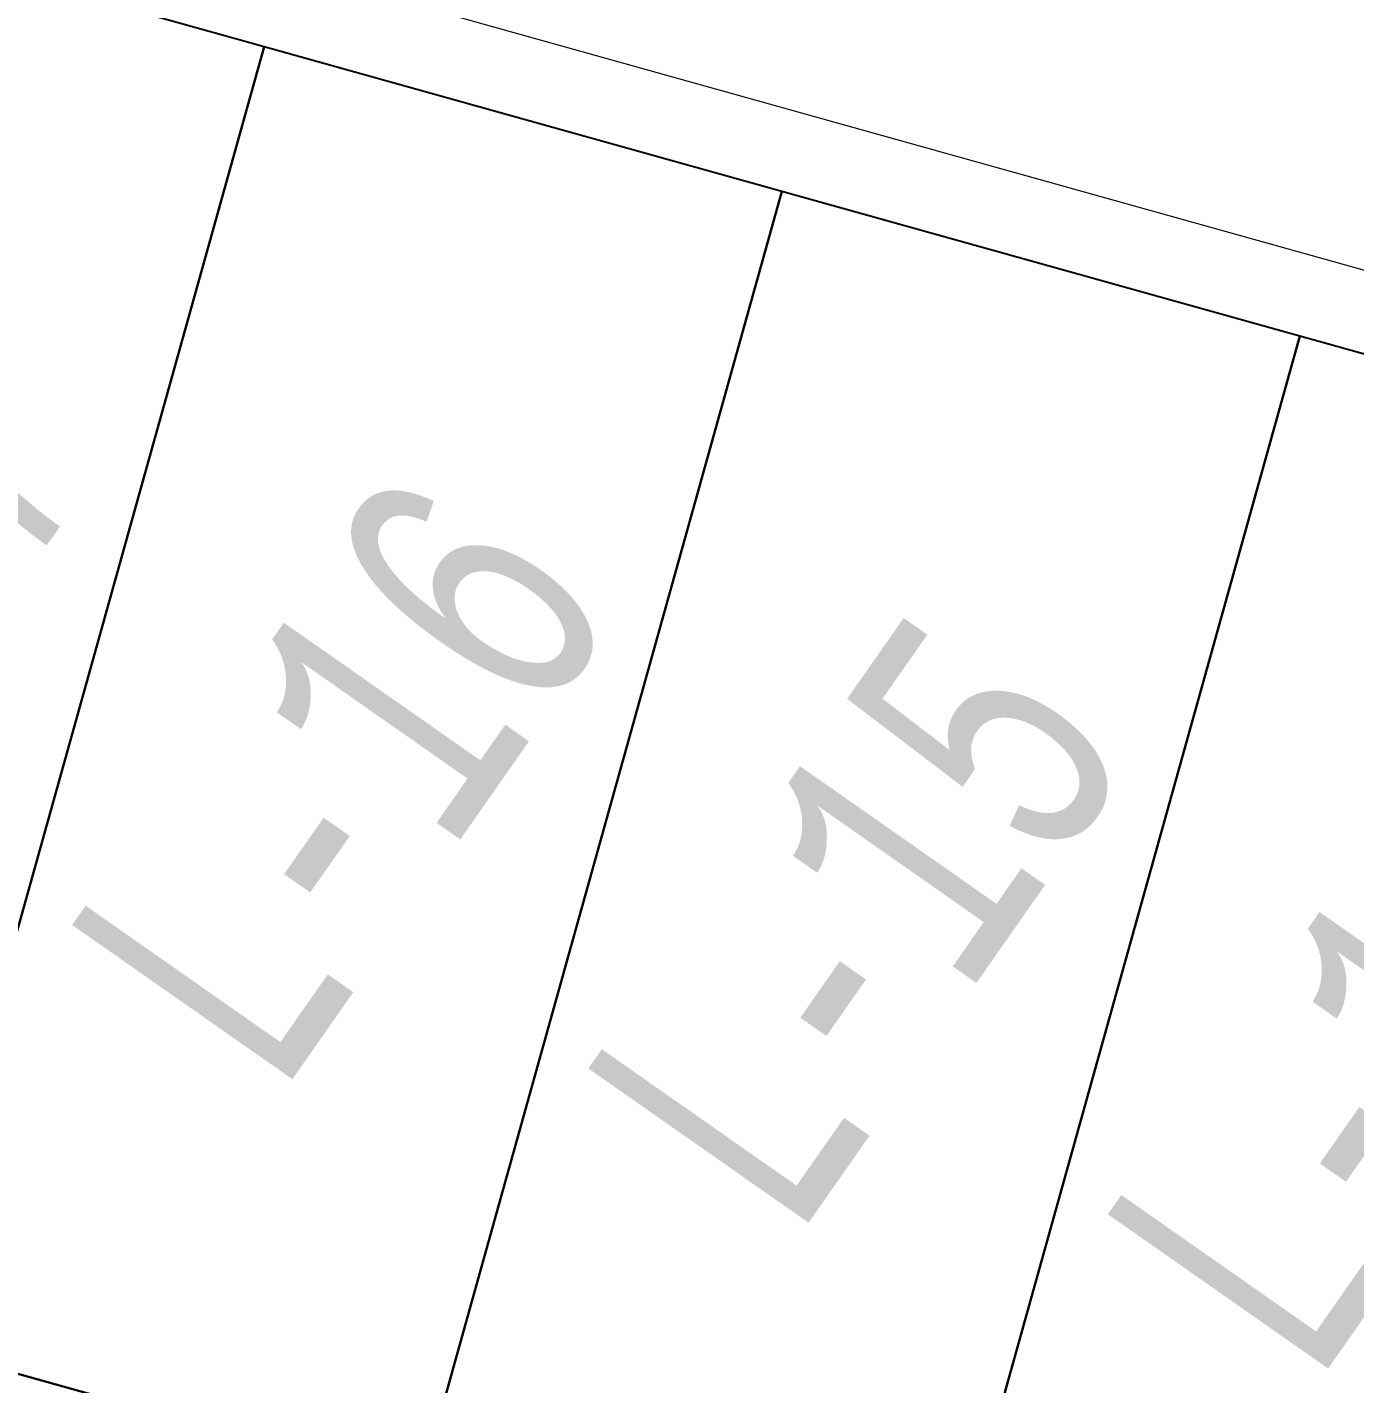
# Model space of a CAD drawing. Header units: millimetres. Extents: x 474016 to 477875, y 2288607 to 2292200.
# Drawn here: x 474615.4 to 474640.09, y 2289240.75 to 2289265.98 of the extents above; entities that cross this region are included whole.
import ezdxf
from ezdxf.enums import TextEntityAlignment as Align

# ---------------------------------------------------------------- set-up
doc = ezdxf.new("R2010")
doc.units = ezdxf.units.MM
doc.header["$LTSCALE"] = 50
doc.layers.add('BANQUETA', color=251, linetype='Continuous', lineweight=5)
doc.layers.add('CVL_LOTIF', color=1, linetype='Continuous')
doc.layers.add('MZ Y LT', color=7, linetype='Continuous', lineweight=13, true_color=0x0d2bf2)
doc.styles.add('MONOTXT4', font='MONOTXT4.shx', dxfattribs={"width": 0.55})

msp = doc.modelspace()

# ---------------------------------------------------------------- linework, layer by layer
at = {"layer": 'BANQUETA'}
msp.add_lwpolyline([(474658.733, 2289256.292), (474538.343, 2289289.928, 0.414214), (474535.879, 2289288.54), (474522.693, 2289241.347, 0.414214), (474524.081, 2289238.883), (474644.471, 2289205.247)], format="xyb", dxfattribs=at)
at = {"layer": 'CVL_LOTIF'}
for points in [[(474619.804, 2289265.611), (474610.173, 2289268.301), (474603.446, 2289244.224), (474613.077, 2289241.533)], [(474629.435, 2289262.92), (474619.804, 2289265.611), (474613.077, 2289241.533), (474622.708, 2289238.842)], [(474639.067, 2289260.229), (474629.435, 2289262.92), (474622.708, 2289238.842), (474632.339, 2289236.151)], [(474648.698, 2289257.538), (474639.067, 2289260.229), (474632.339, 2289236.151), (474641.971, 2289233.46)], [(474622.708, 2289238.842), (474613.077, 2289241.533), (474606.35, 2289217.455), (474615.981, 2289214.764)]]:
    msp.add_lwpolyline(points, close=True, dxfattribs=at)

# ---------------------------------------------------------------- texts
at = {"layer": 'MZ Y LT', "lineweight": 13, "style": 'MONOTXT4', "width": 0.65}
for s, p in [('L-17', (474611.565, 2289254.703)), ('L-16', (474621.197, 2289252.012)), ('L-15', (474630.828, 2289249.321)), ('L-14', (474640.459, 2289246.631))]:
    msp.add_text(s, height=5, rotation=55, dxfattribs=at).set_placement(p, align=Align.MIDDLE)

doc.saveas('drawing.dxf')
